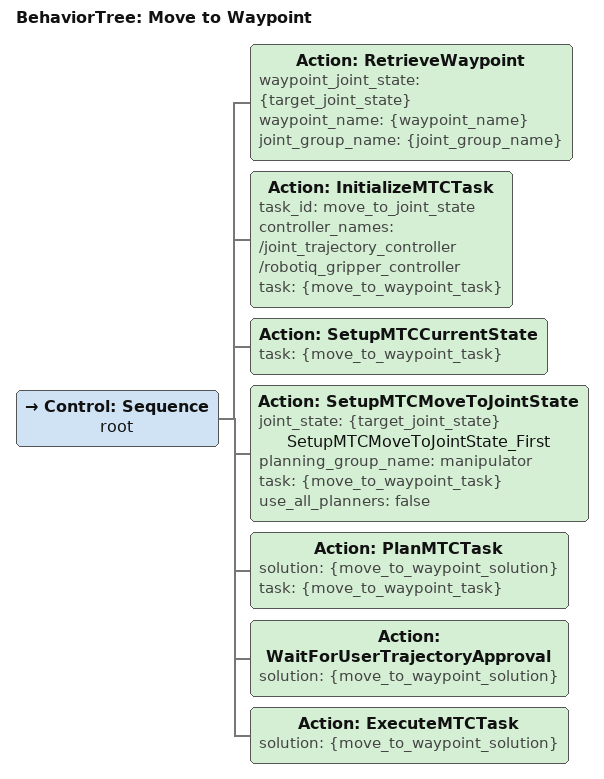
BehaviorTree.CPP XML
<?xml version='1.0' encoding='UTF-8'?>
<root BTCPP_format="4" main_tree_to_execute="Move to Waypoint">
  <BehaviorTree ID="Move to Waypoint" _description="This Objective is used when moving to one of the saved waypoints in your site configuration">
    <Control ID="Sequence" name="root">
      <Action ID="RetrieveWaypoint" waypoint_joint_state="{target_joint_state}" waypoint_name="{waypoint_name}" joint_group_name="{joint_group_name}"/>
      <Action ID="InitializeMTCTask" task_id="move_to_joint_state" controller_names="/joint_trajectory_controller /robotiq_gripper_controller" task="{move_to_waypoint_task}"/>
      <Action ID="SetupMTCCurrentState" task="{move_to_waypoint_task}"/>
      <Action ID="SetupMTCMoveToJointState" joint_state="{target_joint_state}" name="SetupMTCMoveToJointState_First" planning_group_name="manipulator" task="{move_to_waypoint_task}" use_all_planners="false"/>
      <Action ID="PlanMTCTask" solution="{move_to_waypoint_solution}" task="{move_to_waypoint_task}"/>
      <Action ID="WaitForUserTrajectoryApproval" solution="{move_to_waypoint_solution}"/>
      <Action ID="ExecuteMTCTask" solution="{move_to_waypoint_solution}"/>
    </Control>
  </BehaviorTree>
</root>
